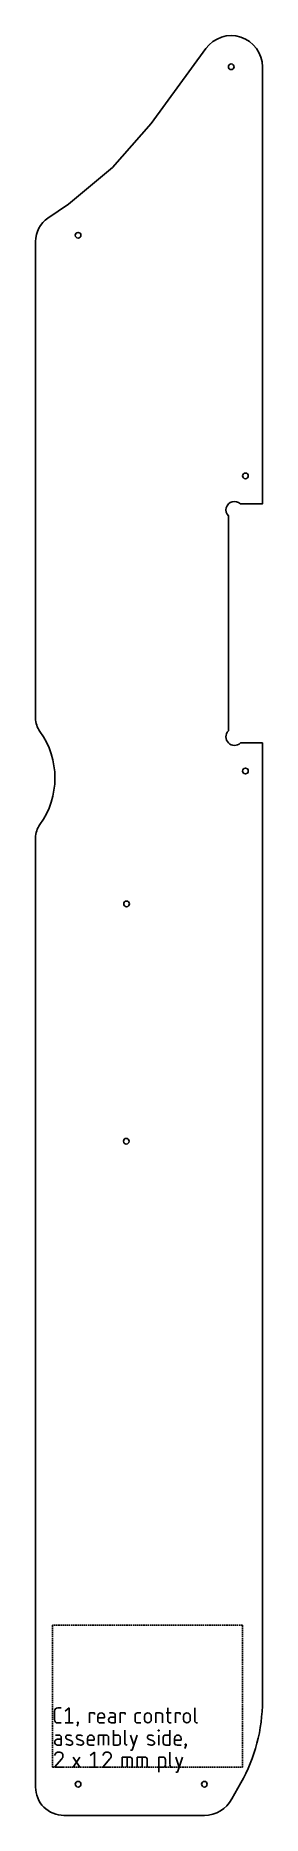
# Model space of a CAD drawing. Header units: millimetres. Extents: x -581 to -501, y -2387 to -1760.
import ezdxf

# ---------------------------------------------------------------- set-up
doc = ezdxf.new("R2010")
doc.units = ezdxf.units.MM
doc.linetypes.add('DASHED', pattern=[0.75, 0.5, -0.25])
doc.layers.get('0').update_dxf_attribs({"linetype": 'CONTINUOUS'})
doc.layers.add('1', color=7, linetype='DASHED')

msp = doc.modelspace()

# ---------------------------------------------------------------- linework, layer by layer
for p, q in [((-574.27, -2352.98), (-574.27, -2350.06)), ((-573.1, -2348.89), (-571.93, -2348.89)), ((-570.61, -2350.06), (-569.15, -2348.89)), ((-569.15, -2348.89), (-569.15, -2354.15)), ((-561.98, -2354.15), (-561.98, -2350.64)), ((-561.98, -2350.64), (-560.23, -2350.64)), ((-560.23, -2350.64), (-560.23, -2351.23)), ((-553.79, -2350.64), (-554.96, -2350.64)), ((-552.92, -2354.15), (-552.92, -2351.52)), ((-551.16, -2354.15), (-551.16, -2350.64)), ((-551.16, -2350.64), (-549.41, -2350.64)), ((-549.41, -2350.64), (-549.41, -2351.23)), ((-545.9, -2353.27), (-545.9, -2351.52)), ((-545.02, -2350.64), (-543.85, -2350.64)), ((-538.58, -2354.15), (-538.58, -2350.64)), ((-538.58, -2350.64), (-537.12, -2350.64)), ((-536.24, -2351.52), (-536.24, -2354.15)), ((-534.93, -2350.64), (-533.17, -2350.64)), ((-534.34, -2348.89), (-534.34, -2353.27)), ((-531.71, -2354.15), (-531.71, -2350.64)), ((-531.71, -2350.64), (-529.95, -2350.64)), ((-529.95, -2350.64), (-529.95, -2351.23)), ((-524.84, -2348.89), (-524.84, -2353.27)), ((-571.93, -2354.15), (-573.1, -2354.15)), ((-570.61, -2354.15), (-567.69, -2354.15)), ((-565.93, -2354.15), (-566.37, -2355.32)), ((-566.22, -2354.15), (-566.22, -2353.86)), ((-566.22, -2353.86), (-565.93, -2353.86)), ((-565.93, -2354.15), (-566.22, -2354.15)), ((-565.93, -2353.86), (-565.93, -2354.15)), ((-559.06, -2353.27), (-559.06, -2351.81)), ((-556.72, -2352.4), (-559.06, -2352.4)), ((-556.72, -2354.15), (-558.18, -2354.15)), ((-556.72, -2351.81), (-556.72, -2352.4)), ((-552.92, -2352.1), (-554.23, -2352.1)), ((-554.23, -2354.15), (-552.92, -2354.15)), ((-553.5, -2356.69), (-553.5, -2361.95)), ((-549.55, -2356.69), (-549.55, -2361.07)), ((-543.85, -2354.15), (-545.02, -2354.15)), ((-542.53, -2352.98), (-542.53, -2351.81)), ((-540.19, -2351.81), (-540.19, -2352.98)), ((-537.71, -2356.98), (-537.71, -2356.69)), ((-537.71, -2356.69), (-537.41, -2356.69)), ((-537.41, -2356.98), (-537.71, -2356.98)), ((-537.41, -2356.69), (-537.41, -2356.98)), ((-533.61, -2356.69), (-533.61, -2361.95)), ((-533.46, -2354.15), (-533.17, -2354.15)), ((-528.78, -2352.98), (-528.78, -2351.81)), ((-526.44, -2351.81), (-526.44, -2352.98)), ((-572.81, -2358.44), (-573.98, -2358.44)), ((-571.93, -2359.9), (-573.24, -2359.9)), ((-573.24, -2361.95), (-571.93, -2361.95)), ((-571.93, -2361.95), (-571.93, -2359.32)), ((-568.42, -2360.49), (-569.88, -2359.9)), ((-564.62, -2360.49), (-566.08, -2359.9)), ((-562.71, -2361.07), (-562.71, -2359.61)), ((-560.37, -2360.2), (-562.71, -2360.2)), ((-560.37, -2361.95), (-561.84, -2361.95)), ((-560.37, -2359.61), (-560.37, -2360.2)), ((-558.77, -2361.95), (-558.77, -2358.44)), ((-558.77, -2358.44), (-556.13, -2358.44)), ((-557.01, -2361.95), (-557.01, -2358.44)), ((-555.26, -2359.32), (-555.26, -2361.95)), ((-552.04, -2358.44), (-553.5, -2358.44)), ((-553.5, -2361.95), (-552.04, -2361.95)), ((-551.16, -2361.07), (-551.16, -2359.32)), ((-547.5, -2358.44), (-546.33, -2361.95)), ((-547.5, -2363.71), (-546.92, -2363.71)), ((-546.92, -2363.71), (-545.16, -2358.44)), ((-539.61, -2360.49), (-541.07, -2359.9)), ((-537.56, -2361.95), (-537.56, -2358.44)), ((-535.95, -2361.07), (-535.95, -2359.32)), ((-535.07, -2358.44), (-533.61, -2358.44)), ((-533.61, -2361.95), (-535.07, -2361.95)), ((-532, -2361.07), (-532, -2359.61)), ((-529.66, -2360.2), (-532, -2360.2)), ((-529.66, -2361.95), (-531.12, -2361.95)), ((-529.66, -2359.61), (-529.66, -2360.2)), ((-527.91, -2361.95), (-528.35, -2363.12)), ((-528.2, -2361.95), (-528.2, -2361.66)), ((-528.2, -2361.66), (-527.91, -2361.66)), ((-527.91, -2361.95), (-528.2, -2361.95)), ((-527.91, -2361.66), (-527.91, -2361.95)), ((-571.78, -2366.83), (-574.27, -2369.75)), ((-574.27, -2369.75), (-571.34, -2369.75)), ((-567.69, -2369.75), (-565.35, -2366.24)), ((-567.69, -2366.24), (-565.35, -2369.75)), ((-561.69, -2365.66), (-560.23, -2364.49)), ((-561.69, -2369.75), (-558.77, -2369.75)), ((-560.23, -2364.49), (-560.23, -2369.75)), ((-554.82, -2366.83), (-557.3, -2369.75)), ((-557.3, -2369.75), (-554.38, -2369.75)), ((-550.43, -2369.75), (-550.43, -2366.24)), ((-550.43, -2366.24), (-547.8, -2366.24)), ((-548.67, -2369.75), (-548.67, -2366.24)), ((-546.92, -2367.12), (-546.92, -2369.75)), ((-545.16, -2369.75), (-545.16, -2366.24)), ((-545.16, -2366.24), (-542.53, -2366.24)), ((-543.41, -2369.75), (-543.41, -2366.24)), ((-541.65, -2367.12), (-541.65, -2369.75)), ((-537.56, -2371.51), (-537.56, -2366.24)), ((-537.56, -2366.24), (-536.1, -2366.24)), ((-536.1, -2369.75), (-537.56, -2369.75)), ((-535.22, -2367.12), (-535.22, -2368.87)), ((-533.61, -2364.49), (-533.61, -2368.87)), ((-531.56, -2366.24), (-530.39, -2369.75)), ((-530.98, -2371.51), (-529.22, -2366.24)), ((-531.56, -2371.51), (-530.98, -2371.51))]:
    msp.add_line(p, q)
msp.add_lwpolyline([(-513, -2004.62, 1), (-508.75, -2008.85), (-501, -2008.85), (-501, -2346.34, -0.129044), (-508.6, -2375.32), (-511.76, -2380.91, -0.277392), (-521.47, -2386.75), (-571, -2386.75, -0.414214), (-581, -2376.75), (-581, -2042.3, -0.157688), (-579.48, -2037.62, 0.323419), (-579.48, -2004.82, -0.157688), (-581, -2000.14), (-581, -1832.19, -0.248369), (-576.62, -1823.92), (-569.4, -1819.01), (-553.91, -1806.11), (-540.18, -1790.65), (-520.93, -1764.2, -0.728531), (-501, -1770.62), (-501, -1924.65), (-508.76, -1924.65, 1), (-513, -1928.89)], format="xyb", close=True)
for centre in [(-512, -1770.62), (-566, -1830), (-507, -1914.75), (-507, -2018.75), (-548.9, -2065.56), (-549, -2149.22), (-566, -2375.75), (-521.47, -2375.75)]:
    msp.add_circle(centre, 1)
for centre, radius, start, end in [((-573.24, -2349.92), 1.04, 82.23139, 187.76862), ((-557.89, -2351.81), 1.17, 0, 180), ((-553.69, -2351.41), 0.779, -7.76862, 97.76862), ((-545.12, -2351.41), 0.779, 82.23139, 187.76862), ((-541.36, -2351.81), 1.17, 0, 180), ((-537.02, -2351.41), 0.779, -7.76862, 97.76862), ((-527.61, -2351.81), 1.17, 0, 180), ((-573.24, -2353.12), 1.04, 172.23139, 277.7686), ((-558.29, -2353.38), 0.779, 172.23139, 277.7686), ((-554.23, -2353.13), 1.02, 90, 270), ((-545.12, -2353.38), 0.779, 172.23139, 277.7686), ((-541.36, -2352.98), 1.17, -180, 0), ((-533.57, -2353.38), 0.779, 172.23139, 277.7686), ((-527.61, -2352.98), 1.17, -180, 0), ((-524.06, -2353.38), 0.779, 172.23139, 277.7686), ((-573.24, -2360.93), 1.02, 90, 270), ((-572.7, -2359.21), 0.779, -7.76862, 97.76862), ((-569.64, -2359.19), 0.752, 85.87259, 251.50754), ((-568.98, -2358.86), 3.11, 244.44676, 274.94353), ((-569.5, -2361.16), 2.72, 63.11012, 91.83226), ((-568.66, -2361.2), 0.753, -93.61787, 70.99801), ((-565.84, -2359.19), 0.752, 85.87259, 251.50754), ((-565.18, -2358.86), 3.11, 244.44676, 274.94353), ((-565.7, -2361.16), 2.72, 63.11012, 91.83226), ((-564.86, -2361.2), 0.753, -93.61787, 70.99801), ((-561.94, -2361.18), 0.779, 172.23139, 277.7686), ((-561.54, -2359.61), 1.17, 0, 180), ((-556.03, -2359.21), 0.779, -7.76862, 97.76862), ((-551.93, -2359.21), 0.779, -7.76862, 97.76862), ((-551.93, -2361.18), 0.779, -97.76863, 7.76862), ((-548.78, -2361.18), 0.779, 172.23139, 277.7686), ((-540.83, -2359.19), 0.752, 85.87259, 251.50754), ((-540.17, -2358.86), 3.11, 244.44676, 274.94353), ((-540.69, -2361.16), 2.72, 63.11012, 91.83226), ((-539.85, -2361.2), 0.753, -93.61787, 70.99801), ((-535.18, -2359.21), 0.779, 82.23139, 187.76862), ((-535.18, -2361.18), 0.779, 172.23139, 277.7686), ((-531.23, -2361.18), 0.779, 172.23139, 277.7686), ((-530.83, -2359.61), 1.17, 0, 180), ((-572.84, -2365.94), 1.46, 83.04817, 169.00657), ((-572.5, -2365.65), 1.17, -7.76862, 97.76862), ((-572.51, -2365.91), 1.18, -51.48328, 5.0861), ((-555.87, -2365.94), 1.46, 83.04817, 169.00657), ((-555.54, -2365.65), 1.17, -7.76862, 97.76862), ((-555.55, -2365.91), 1.18, -51.48328, 5.0861), ((-547.69, -2367.01), 0.779, -7.76862, 97.76862), ((-542.43, -2367.01), 0.779, -7.76862, 97.76862), ((-535.99, -2367.01), 0.779, -7.76862, 97.76862), ((-535.99, -2368.98), 0.779, -97.76863, 7.76862), ((-532.84, -2368.98), 0.779, 172.23139, 277.7686)]:
    msp.add_arc(centre, radius, start, end)
at = {"layer": '1'}
for p, q in [((-508, -2319.75), (-575, -2319.75)), ((-575, -2319.75), (-575, -2369.75)), ((-508, -2369.75), (-508, -2319.75)), ((-575, -2369.75), (-508, -2369.75))]:
    msp.add_line(p, q, dxfattribs=at)

doc.saveas('drawing.dxf')
